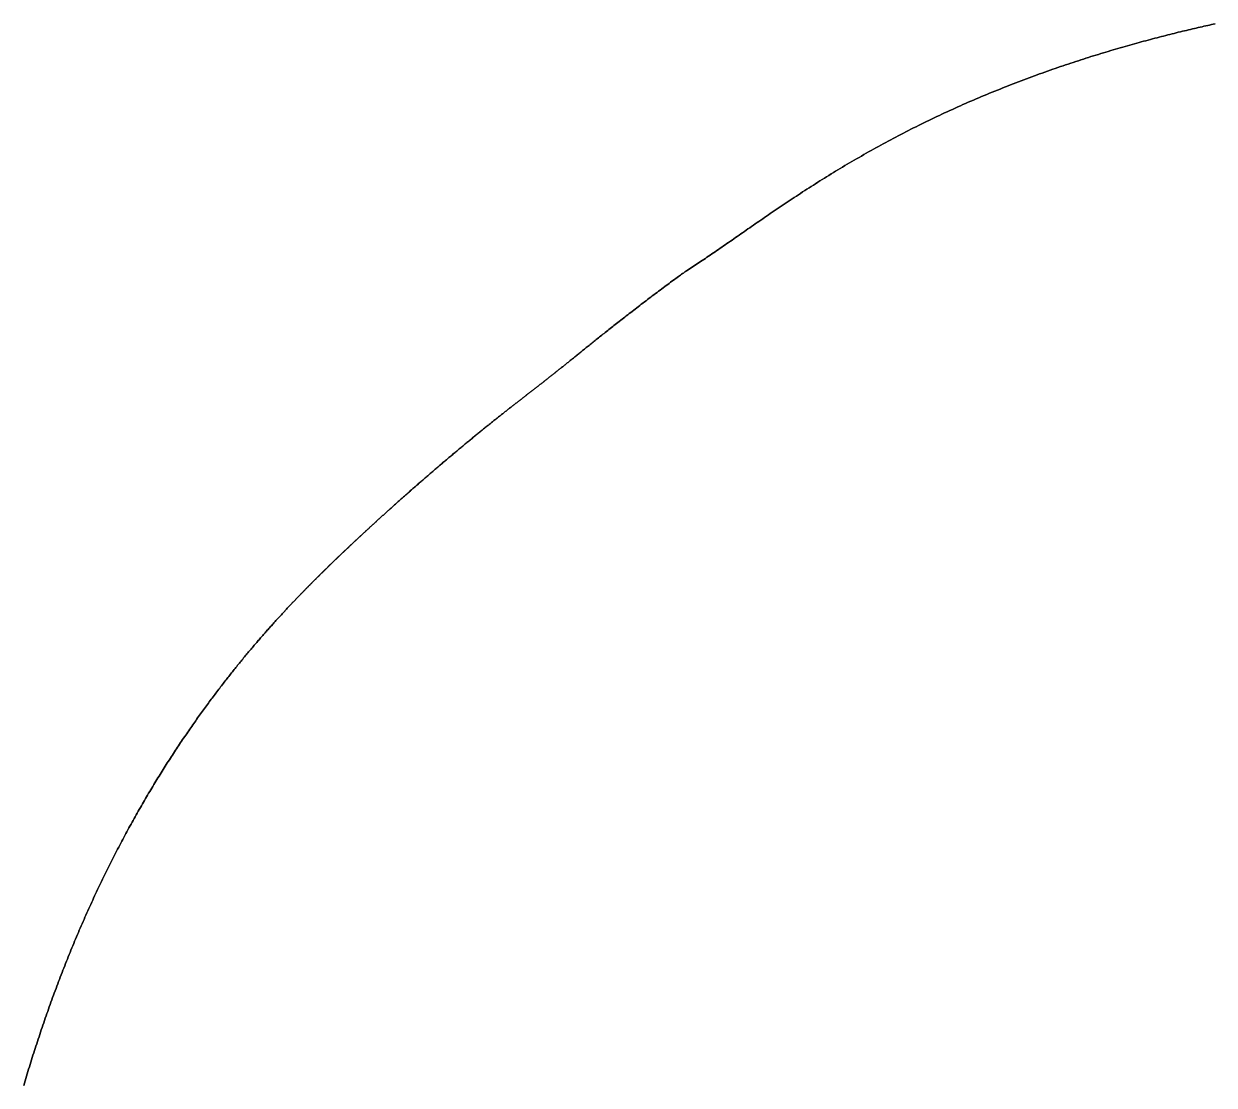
# Model space of a CAD drawing. Header units: inches. Extents: x 130170 to 284068, y 377793 to 804530.
# Drawn here: x 249801.9 to 249897.4, y 750448.1 to 750533.3 of the extents above; entities that cross this region are included whole.
import ezdxf

# ---------------------------------------------------------------- set-up
doc = ezdxf.new("R2010")
doc.units = ezdxf.units.IN
doc.header["$MEASUREMENT"] = 0
doc.layers.add('muni_il', color=7, linetype='Continuous')

msp = doc.modelspace()

# ---------------------------------------------------------------- linework, layer by layer
at = {"layer": 'muni_il'}
for points in [[(249897.492, 750533.254), (249897.347, 750533.223), (249897.201, 750533.19), (249897.054, 750533.157), (249896.906, 750533.124), (249896.756, 750533.091), (249896.606, 750533.057), (249896.454, 750533.022), (249896.301, 750532.987), (249896.147, 750532.952), (249895.992, 750532.916), (249895.836, 750532.879), (249895.679, 750532.842), (249895.521, 750532.805), (249895.361, 750532.767), (249895.2, 750532.729), (249895.038, 750532.69), (249894.876, 750532.651), (249894.712, 750532.611), (249894.547, 750532.57), (249894.38, 750532.529), (249894.213, 750532.488), (249894.045, 750532.446), (249893.875, 750532.403), (249893.705, 750532.36), (249893.533, 750532.317), (249893.361, 750532.273), (249893.187, 750532.228), (249893.012, 750532.183), (249892.837, 750532.137), (249892.66, 750532.091), (249892.482, 750532.044), (249892.303, 750531.996), (249892.123, 750531.948), (249891.943, 750531.9), (249891.761, 750531.851), (249891.578, 750531.801), (249891.394, 750531.75), (249891.21, 750531.7), (249891.024, 750531.648), (249890.838, 750531.596), (249890.65, 750531.543), (249890.462, 750531.49), (249890.273, 750531.436), (249890.083, 750531.382), (249889.892, 750531.326), (249889.7, 750531.271), (249889.508, 750531.214), (249889.314, 750531.157), (249889.12, 750531.1), (249888.925, 750531.042), (249888.729, 750530.983), (249888.533, 750530.923), (249888.335, 750530.863), (249888.138, 750530.803), (249887.939, 750530.741), (249887.74, 750530.679), (249887.539, 750530.617), (249887.339, 750530.553), (249887.137, 750530.489), (249886.935, 750530.425), (249886.733, 750530.36), (249886.53, 750530.294), (249886.326, 750530.228), (249886.121, 750530.161), (249885.916, 750530.093), (249885.711, 750530.024), (249885.505, 750529.955), (249885.299, 750529.886), (249885.092, 750529.815), (249884.885, 750529.745), (249884.677, 750529.673), (249884.469, 750529.601), (249884.26, 750529.528), (249884.051, 750529.454), (249883.842, 750529.38), (249883.632, 750529.305), (249883.422, 750529.23), (249883.212, 750529.153), (249883.001, 750529.077), (249882.79, 750528.999), (249882.579, 750528.921), (249882.368, 750528.843), (249882.156, 750528.763), (249881.944, 750528.683), (249881.732, 750528.602), (249881.52, 750528.521), (249881.308, 750528.439), (249881.095, 750528.357), (249880.883, 750528.274), (249880.67, 750528.19), (249880.458, 750528.105), (249880.245, 750528.02), (249880.032, 750527.935), (249879.819, 750527.849), (249879.606, 750527.762), (249879.394, 750527.674), (249879.181, 750527.586), (249878.968, 750527.497), (249878.755, 750527.408), (249878.543, 750527.318), (249878.33, 750527.228), (249878.118, 750527.137), (249877.906, 750527.045), (249877.694, 750526.953), (249877.482, 750526.86), (249877.27, 750526.766), (249877.059, 750526.672), (249876.847, 750526.578), (249876.636, 750526.483), (249876.425, 750526.387), (249876.215, 750526.291), (249876.004, 750526.194), (249875.794, 750526.097), (249875.585, 750525.999), (249875.375, 750525.901), (249875.166, 750525.802), (249874.957, 750525.703), (249874.749, 750525.603), (249874.541, 750525.503), (249874.333, 750525.402), (249874.126, 750525.301), (249873.92, 750525.199), (249873.713, 750525.097), (249873.507, 750524.995), (249873.302, 750524.891), (249873.097, 750524.788), (249872.893, 750524.684), (249872.689, 750524.58), (249872.485, 750524.475), (249872.283, 750524.37), (249872.08, 750524.264), (249871.878, 750524.159), (249871.677, 750524.052), (249871.477, 750523.946), (249871.277, 750523.839), (249871.077, 750523.731), (249870.878, 750523.624), (249870.68, 750523.516), (249870.483, 750523.408), (249870.286, 750523.299), (249870.09, 750523.19), (249869.895, 750523.081), (249869.7, 750522.972), (249869.506, 750522.862), (249869.312, 750522.753), (249869.12, 750522.643), (249868.928, 750522.533), (249868.737, 750522.422), (249868.547, 750522.312), (249868.357, 750522.201), (249868.168, 750522.09), (249867.98, 750521.979), (249867.793, 750521.868), (249867.607, 750521.757), (249867.421, 750521.646), (249867.237, 750521.534), (249867.053, 750521.423), (249866.87, 750521.311), (249866.688, 750521.2), (249866.507, 750521.089), (249866.326, 750520.977), (249866.147, 750520.866), (249865.969, 750520.754), (249865.791, 750520.643), (249865.614, 750520.531), (249865.439, 750520.42), (249865.264, 750520.309), (249865.09, 750520.198), (249864.917, 750520.087), (249864.745, 750519.976), (249864.574, 750519.866), (249864.404, 750519.755), (249864.235, 750519.645), (249864.067, 750519.535), (249863.9, 750519.425), (249863.733, 750519.316), (249863.568, 750519.206), (249863.404, 750519.097), (249863.24, 750518.988), (249863.078, 750518.88), (249862.917, 750518.772), (249862.756, 750518.664), (249862.597, 750518.556), (249862.438, 750518.449), (249862.28, 750518.342), (249862.124, 750518.235), (249861.968, 750518.129), (249861.813, 750518.023), (249861.659, 750517.918), (249861.506, 750517.813), (249861.354, 750517.708), (249861.202, 750517.604), (249861.052, 750517.5), (249860.902, 750517.397), (249860.754, 750517.294), (249860.606, 750517.191), (249860.458, 750517.089), (249860.312, 750516.987), (249860.166, 750516.886), (249860.021, 750516.785), (249859.877, 750516.685), (249859.734, 750516.585), (249859.591, 750516.485), (249859.448, 750516.386), (249859.307, 750516.288), (249859.166, 750516.19), (249859.026, 750516.092), (249858.886, 750515.995), (249858.747, 750515.899), (249858.608, 750515.802), (249858.47, 750515.707), (249858.333, 750515.611), (249858.196, 750515.517), (249858.059, 750515.422), (249857.924, 750515.329), (249857.788, 750515.236), (249857.654, 750515.143), (249857.52, 750515.051), (249857.386, 750514.959), (249857.253, 750514.868), (249857.121, 750514.778), (249856.99, 750514.689), (249856.86, 750514.6), (249856.73, 750514.512), (249856.602, 750514.424), (249856.474, 750514.338), (249856.348, 750514.253), (249856.224, 750514.169), (249856.1, 750514.085), (249855.979, 750514.004), (249855.86, 750513.923), (249855.097, 750513.425), (249855.017, 750513.371), (249854.966, 750513.336), (249854.908, 750513.295), (249854.843, 750513.25), (249854.773, 750513.2), (249854.696, 750513.146), (249854.615, 750513.088), (249854.528, 750513.026), (249854.437, 750512.961), (249854.342, 750512.892), (249854.242, 750512.82), (249854.14, 750512.745), (249854.033, 750512.668), (249853.924, 750512.588), (249853.813, 750512.506), (249853.698, 750512.422), (249853.582, 750512.336), (249853.464, 750512.248), (249853.343, 750512.159), (249853.222, 750512.069), (249853.099, 750511.977), (249852.975, 750511.885), (249852.85, 750511.791), (249852.725, 750511.697), (249852.599, 750511.602), (249852.472, 750511.507), (249852.346, 750511.411), (249852.219, 750511.315), (249852.092, 750511.219), (249851.966, 750511.123), (249851.839, 750511.027), (249851.713, 750510.931), (249851.588, 750510.835), (249851.463, 750510.74), (249851.338, 750510.644), (249851.215, 750510.549), (249851.092, 750510.455), (249850.97, 750510.361), (249850.849, 750510.268), (249850.728, 750510.175), (249850.609, 750510.082), (249850.491, 750509.991), (249850.374, 750509.9), (249850.258, 750509.81), (249850.143, 750509.72), (249850.03, 750509.632), (249849.917, 750509.544), (249849.806, 750509.457), (249849.696, 750509.371), (249849.587, 750509.286), (249849.48, 750509.201), (249849.374, 750509.118), (249849.269, 750509.035), (249849.165, 750508.953), (249849.063, 750508.873), (249848.962, 750508.793), (249848.862, 750508.714), (249848.763, 750508.636), (249848.666, 750508.559), (249848.57, 750508.482), (249848.475, 750508.407), (249848.382, 750508.333), (249848.29, 750508.259), (249848.199, 750508.186), (249848.109, 750508.115), (249848.02, 750508.044), (249847.933, 750507.974), (249847.846, 750507.905), (249847.761, 750507.836), (249847.677, 750507.769), (249847.594, 750507.702), (249847.512, 750507.637), (249847.431, 750507.572), (249847.352, 750507.508), (249847.273, 750507.444), (249847.195, 750507.382), (249847.118, 750507.32), (249847.043, 750507.259), (249846.968, 750507.199), (249846.894, 750507.139), (249846.821, 750507.08), (249846.749, 750507.022), (249846.678, 750506.965), (249846.608, 750506.908), (249846.538, 750506.852), (249846.47, 750506.796), (249846.402, 750506.742), (249846.335, 750506.687), (249846.269, 750506.634), (249846.203, 750506.581), (249846.138, 750506.528), (249846.074, 750506.477), (249846.011, 750506.425), (249845.948, 750506.375), (249845.885, 750506.324), (249845.824, 750506.275), (249845.763, 750506.225), (249845.703, 750506.177), (249845.643, 750506.128), (249845.583, 750506.081), (249845.525, 750506.033), (249845.466, 750505.986), (249845.409, 750505.94), (249845.351, 750505.894), (249845.295, 750505.848), (249845.238, 750505.803), (249845.182, 750505.758), (249845.127, 750505.713), (249845.071, 750505.669), (249845.017, 750505.625), (249844.962, 750505.581), (249844.908, 750505.538), (249844.855, 750505.495), (249844.801, 750505.452), (249844.748, 750505.41), (249844.695, 750505.368), (249844.642, 750505.326), (249844.59, 750505.284), (249844.538, 750505.243), (249844.486, 750505.202), (249844.435, 750505.161), (249844.383, 750505.12), (249844.332, 750505.079), (249844.281, 750505.039), (249844.23, 750504.998), (249844.179, 750504.958), (249844.128, 750504.918), (249844.078, 750504.878), (249844.028, 750504.839), (249843.977, 750504.799), (249843.927, 750504.759), (249843.877, 750504.72), (249843.827, 750504.681), (249843.777, 750504.642), (249843.727, 750504.602), (249843.677, 750504.563), (249843.628, 750504.524), (249843.578, 750504.485), (249843.528, 750504.446), (249843.478, 750504.407), (249843.428, 750504.368), (249843.379, 750504.33), (249843.329, 750504.291), (249843.279, 750504.252), (249843.229, 750504.213), (249843.179, 750504.174), (249843.129, 750504.135), (249843.079, 750504.096), (249843.029, 750504.057), (249842.979, 750504.018), (249842.929, 750503.979), (249842.878, 750503.94), (249842.828, 750503.901), (249842.777, 750503.861), (249842.726, 750503.822), (249842.676, 750503.783), (249842.625, 750503.743), (249842.574, 750503.704), (249842.523, 750503.664), (249842.471, 750503.624), (249842.42, 750503.584), (249842.368, 750503.544), (249842.316, 750503.504), (249842.264, 750503.463), (249842.212, 750503.423), (249842.16, 750503.382), (249842.107, 750503.342), (249842.055, 750503.301), (249842.002, 750503.26), (249841.949, 750503.219), (249841.895, 750503.177), (249841.842, 750503.136), (249841.788, 750503.094), (249841.735, 750503.052), (249841.681, 750503.01), (249841.626, 750502.968), (249841.572, 750502.925), (249841.517, 750502.883), (249841.462, 750502.84), (249841.407, 750502.797), (249841.352, 750502.754), (249841.296, 750502.71), (249841.24, 750502.667), (249841.184, 750502.623), (249841.128, 750502.579), (249841.071, 750502.535), (249841.014, 750502.49), (249840.958, 750502.446), (249840.9, 750502.401), (249840.843, 750502.356), (249840.785, 750502.31), (249840.727, 750502.265), (249840.669, 750502.219), (249840.61, 750502.173), (249840.552, 750502.127), (249840.493, 750502.08), (249840.433, 750502.034), (249840.374, 750501.987), (249840.314, 750501.939), (249840.254, 750501.892), (249840.194, 750501.844), (249840.134, 750501.796), (249840.073, 750501.748), (249840.012, 750501.7), (249839.951, 750501.651), (249839.89, 750501.603), (249839.828, 750501.554), (249839.766, 750501.504), (249839.704, 750501.455), (249839.642, 750501.405), (249839.579, 750501.355), (249839.517, 750501.305), (249839.454, 750501.254), (249839.39, 750501.204), (249839.327, 750501.153), (249839.263, 750501.102), (249839.199, 750501.05), (249839.135, 750500.999), (249839.071, 750500.947), (249839.007, 750500.895), (249838.942, 750500.843), (249838.877, 750500.79), (249838.812, 750500.738), (249838.747, 750500.685), (249838.681, 750500.632), (249838.616, 750500.578), (249838.55, 750500.525), (249838.484, 750500.471), (249838.418, 750500.417), (249838.351, 750500.363), (249838.285, 750500.309), (249838.218, 750500.255), (249838.151, 750500.2), (249838.085, 750500.145), (249838.017, 750500.09), (249837.95, 750500.035), (249837.883, 750499.98), (249837.815, 750499.924), (249837.748, 750499.869), (249837.68, 750499.813), (249837.612, 750499.757), (249837.544, 750499.701), (249837.476, 750499.645), (249837.408, 750499.588), (249837.34, 750499.532), (249837.271, 750499.475), (249837.203, 750499.418), (249837.134, 750499.361), (249837.066, 750499.304), (249836.997, 750499.247), (249836.928, 750499.19), (249836.86, 750499.133), (249836.791, 750499.075), (249836.722, 750499.018), (249836.653, 750498.96), (249836.584, 750498.902), (249836.515, 750498.844), (249836.446, 750498.787), (249836.377, 750498.728), (249836.308, 750498.67), (249836.239, 750498.612), (249836.17, 750498.554), (249836.101, 750498.496), (249836.032, 750498.438), (249835.963, 750498.379), (249835.894, 750498.321), (249835.825, 750498.263), (249835.756, 750498.204), (249835.687, 750498.146), (249835.618, 750498.087), (249835.549, 750498.029), (249835.48, 750497.97), (249835.412, 750497.912), (249835.343, 750497.853), (249835.274, 750497.795), (249835.206, 750497.736), (249835.137, 750497.678), (249835.069, 750497.619), (249835.001, 750497.561), (249834.933, 750497.502), (249834.865, 750497.444), (249834.797, 750497.386), (249834.729, 750497.327), (249834.661, 750497.269), (249834.593, 750497.211), (249834.526, 750497.153), (249834.458, 750497.094), (249834.391, 750497.036), (249834.324, 750496.978), (249834.257, 750496.92), (249834.19, 750496.862), (249834.123, 750496.805), (249834.057, 750496.747), (249833.99, 750496.689), (249833.924, 750496.632), (249833.858, 750496.574), (249833.792, 750496.517), (249833.726, 750496.46), (249833.661, 750496.402), (249833.596, 750496.345), (249833.53, 750496.288), (249833.465, 750496.232), (249833.4, 750496.175), (249833.336, 750496.118), (249833.271, 750496.062), (249833.207, 750496.005), (249833.143, 750495.949), (249833.079, 750495.893), (249833.015, 750495.837), (249832.952, 750495.781), (249832.889, 750495.725), (249832.826, 750495.67), (249832.763, 750495.614), (249832.7, 750495.559), (249832.638, 750495.504), (249832.576, 750495.449), (249832.514, 750495.394), (249832.452, 750495.339), (249832.391, 750495.284), (249832.329, 750495.23), (249832.268, 750495.176), (249832.207, 750495.122), (249832.147, 750495.068), (249832.087, 750495.014), (249832.026, 750494.961), (249831.967, 750494.907), (249831.907, 750494.854), (249831.847, 750494.801), (249831.788, 750494.748), (249831.729, 750494.695), (249831.671, 750494.642), (249831.612, 750494.59), (249831.554, 750494.538), (249831.496, 750494.486), (249831.438, 750494.434), (249831.381, 750494.382), (249831.324, 750494.331), (249831.267, 750494.279), (249831.21, 750494.228), (249831.153, 750494.177), (249831.097, 750494.126), (249831.041, 750494.076), (249830.985, 750494.025), (249830.93, 750493.975), (249830.874, 750493.925), (249830.819, 750493.875), (249830.765, 750493.825), (249830.71, 750493.776), (249830.656, 750493.726), (249830.601, 750493.677), (249830.548, 750493.628), (249830.494, 750493.579), (249830.441, 750493.53), (249830.388, 750493.482), (249830.335, 750493.434), (249830.282, 750493.386), (249830.229, 750493.338), (249830.177, 750493.29), (249830.125, 750493.242), (249830.073, 750493.195), (249830.022, 750493.148), (249829.971, 750493.101), (249829.919, 750493.054), (249829.869, 750493.007), (249829.818, 750492.96), (249829.767, 750492.914), (249829.717, 750492.868), (249829.667, 750492.821), (249829.617, 750492.776), (249829.568, 750492.73), (249829.519, 750492.684), (249829.469, 750492.639), (249829.42, 750492.594), (249829.372, 750492.549), (249829.323, 750492.503), (249829.275, 750492.459), (249829.226, 750492.414), (249829.179, 750492.37), (249829.131, 750492.325), (249829.083, 750492.281), (249829.036, 750492.237), (249828.989, 750492.193), (249828.941, 750492.149), (249828.895, 750492.105), (249828.848, 750492.062), (249828.802, 750492.019), (249828.755, 750491.975), (249828.709, 750491.932), (249828.663, 750491.889), (249828.617, 750491.846), (249828.571, 750491.804), (249828.526, 750491.761), (249828.481, 750491.718), (249828.435, 750491.676), (249828.391, 750491.634), (249828.346, 750491.592), (249828.301, 750491.55), (249828.256, 750491.508), (249828.212, 750491.466), (249828.167, 750491.424), (249828.123, 750491.382), (249828.079, 750491.341), (249828.035, 750491.299), (249827.991, 750491.258), (249827.948, 750491.217), (249827.904, 750491.175), (249827.861, 750491.134), (249827.817, 750491.093), (249827.774, 750491.052), (249827.731, 750491.012), (249827.688, 750490.971), (249827.645, 750490.93), (249827.602, 750490.889), (249827.559, 750490.849), (249827.517, 750490.808), (249827.474, 750490.767), (249827.432, 750490.727), (249827.389, 750490.686), (249827.347, 750490.646), (249827.305, 750490.606), (249827.263, 750490.565), (249827.22, 750490.525), (249827.178, 750490.485), (249827.136, 750490.445), (249827.094, 750490.404), (249827.053, 750490.364), (249827.011, 750490.324), (249826.969, 750490.284), (249826.927, 750490.244), (249826.886, 750490.204), (249826.844, 750490.163), (249826.802, 750490.123), (249826.761, 750490.083), (249826.719, 750490.043), (249826.677, 750490.003), (249826.636, 750489.963), (249826.594, 750489.923), (249826.553, 750489.882), (249826.511, 750489.842), (249826.47, 750489.802), (249826.428, 750489.761), (249826.387, 750489.721), (249826.345, 750489.681), (249826.304, 750489.64), (249826.262, 750489.6), (249826.22, 750489.559), (249826.179, 750489.519), (249826.137, 750489.478), (249826.096, 750489.437), (249826.054, 750489.396), (249826.012, 750489.355), (249825.97, 750489.315), (249825.929, 750489.273), (249825.887, 750489.232), (249825.845, 750489.191), (249825.803, 750489.15), (249825.761, 750489.108), (249825.719, 750489.067), (249825.677, 750489.025), (249825.634, 750488.984), (249825.592, 750488.942), (249825.55, 750488.9), (249825.507, 750488.858), (249825.465, 750488.815), (249825.422, 750488.773), (249825.379, 750488.73), (249825.337, 750488.688), (249825.294, 750488.645), (249825.251, 750488.602), (249825.208, 750488.559), (249825.164, 750488.516), (249825.121, 750488.473), (249825.078, 750488.429), (249825.034, 750488.385), (249824.991, 750488.341), (249824.947, 750488.297), (249824.903, 750488.253), (249824.859, 750488.208), (249824.815, 750488.164), (249824.77, 750488.119), (249824.726, 750488.074), (249824.681, 750488.029), (249824.636, 750487.983), (249824.592, 750487.937), (249824.546, 750487.892), (249824.501, 750487.845), (249824.456, 750487.799), (249824.41, 750487.753), (249824.365, 750487.706), (249824.319, 750487.659), (249824.273, 750487.611), (249824.226, 750487.564), (249824.18, 750487.516), (249824.133, 750487.468), (249824.087, 750487.42), (249824.04, 750487.371), (249823.992, 750487.322), (249823.945, 750487.273), (249823.898, 750487.223), (249823.85, 750487.174), (249823.802, 750487.124), (249823.754, 750487.074), (249823.705, 750487.023), (249823.657, 750486.972), (249823.608, 750486.921), (249823.559, 750486.869), (249823.51, 750486.818), (249823.46, 750486.765), (249823.411, 750486.713), (249823.361, 750486.66), (249823.311, 750486.607), (249823.26, 750486.554), (249823.21, 750486.5), (249823.159, 750486.446), (249823.108, 750486.391), (249823.057, 750486.337), (249823.005, 750486.281), (249822.953, 750486.226), (249822.901, 750486.17), (249822.849, 750486.114), (249822.796, 750486.057), (249822.744, 750486), (249822.691, 750485.943), (249822.637, 750485.885), (249822.584, 750485.827), (249822.53, 750485.768), (249822.476, 750485.709), (249822.422, 750485.65), (249822.367, 750485.59), (249822.312, 750485.53), (249822.257, 750485.469), (249822.202, 750485.409), (249822.146, 750485.347), (249822.09, 750485.286), (249822.034, 750485.223), (249821.977, 750485.161), (249821.921, 750485.098), (249821.864, 750485.034), (249821.806, 750484.97), (249821.749, 750484.906), (249821.691, 750484.841), (249821.633, 750484.776), (249821.575, 750484.71), (249821.516, 750484.644), (249821.457, 750484.577), (249821.398, 750484.51), (249821.338, 750484.443), (249821.278, 750484.375), (249821.218, 750484.306), (249821.158, 750484.237), (249821.097, 750484.168), (249821.036, 750484.098), (249820.975, 750484.027), (249820.913, 750483.956), (249820.852, 750483.885), (249820.79, 750483.813), (249820.727, 750483.741), (249820.665, 750483.668), (249820.602, 750483.595), (249820.538, 750483.521), (249820.475, 750483.447), (249820.411, 750483.372), (249820.347, 750483.296), (249820.283, 750483.22), (249820.218, 750483.144), (249820.153, 750483.067), (249820.088, 750482.99), (249820.023, 750482.912), (249819.957, 750482.833), (249819.891, 750482.754), (249819.824, 750482.674), (249819.758, 750482.594), (249819.691, 750482.514), (249819.624, 750482.433), (249819.556, 750482.351), (249819.489, 750482.269), (249819.421, 750482.186), (249819.352, 750482.103), (249819.284, 750482.019), (249819.215, 750481.934), (249819.146, 750481.849), (249819.076, 750481.764), (249819.007, 750481.678), (249818.937, 750481.591), (249818.867, 750481.504), (249818.797, 750481.416), (249818.726, 750481.328), (249818.655, 750481.239), (249818.584, 750481.149), (249818.512, 750481.059), (249818.44, 750480.968), (249818.369, 750480.877), (249818.296, 750480.785), (249818.224, 750480.693), (249818.151, 750480.6), (249818.078, 750480.507), (249818.005, 750480.412), (249817.932, 750480.318), (249817.858, 750480.223), (249817.784, 750480.127), (249817.71, 750480.03), (249817.636, 750479.933), (249817.561, 750479.836), (249817.486, 750479.737), (249817.411, 750479.639), (249817.336, 750479.539), (249817.26, 750479.439), (249817.185, 750479.339), (249817.109, 750479.237), (249817.033, 750479.136), (249816.956, 750479.033), (249816.88, 750478.93), (249816.803, 750478.826), (249816.726, 750478.722), (249816.649, 750478.617), (249816.571, 750478.512), (249816.494, 750478.406), (249816.416, 750478.299), (249816.338, 750478.192), (249816.26, 750478.084), (249816.182, 750477.976), (249816.103, 750477.867), (249816.025, 750477.757), (249815.946, 750477.647), (249815.867, 750477.536), (249815.787, 750477.424), (249815.708, 750477.312), (249815.629, 750477.199), (249815.549, 750477.086), (249815.469, 750476.972), (249815.389, 750476.857), (249815.309, 750476.742), (249815.229, 750476.626), (249815.148, 750476.51), (249815.068, 750476.393), (249814.987, 750476.275), (249814.906, 750476.157), (249814.825, 750476.038), (249814.744, 750475.919), (249814.663, 750475.798), (249814.582, 750475.678), (249814.5, 750475.556), (249814.418, 750475.434), (249814.337, 750475.312), (249814.255, 750475.188), (249814.173, 750475.064), (249814.091, 750474.94), (249814.009, 750474.815), (249813.927, 750474.689), (249813.844, 750474.563), (249813.762, 750474.436), (249813.68, 750474.308), (249813.597, 750474.18), (249813.514, 750474.052), (249813.432, 750473.922), (249813.349, 750473.792), (249813.266, 750473.661), (249813.183, 750473.53), (249813.1, 750473.398), (249813.017, 750473.266), (249812.934, 750473.133), (249812.851, 750472.999), (249812.768, 750472.865), (249812.685, 750472.73), (249812.602, 750472.595), (249812.519, 750472.459), (249812.435, 750472.322), (249812.352, 750472.185), (249812.269, 750472.047), (249812.185, 750471.908), (249812.102, 750471.769), (249812.019, 750471.629), (249811.935, 750471.489), (249811.852, 750471.348), (249811.768, 750471.207), (249811.685, 750471.065), (249811.602, 750470.922), (249811.518, 750470.779), (249811.435, 750470.635), (249811.352, 750470.49), (249811.268, 750470.345), (249811.185, 750470.2), (249811.102, 750470.054), (249811.019, 750469.907), (249810.935, 750469.759), (249810.852, 750469.611), (249810.769, 750469.463), (249810.686, 750469.314), (249810.603, 750469.164), (249810.52, 750469.014), (249810.437, 750468.863), (249810.355, 750468.712), (249810.272, 750468.56), (249810.189, 750468.408), (249810.106, 750468.255), (249810.024, 750468.101), (249809.942, 750467.947), (249809.859, 750467.792), (249809.777, 750467.637), (249809.695, 750467.481), (249809.612, 750467.325), (249809.531, 750467.168), (249809.449, 750467.011), (249809.367, 750466.853), (249809.285, 750466.694), (249809.204, 750466.535), (249809.122, 750466.376), (249809.041, 750466.216), (249808.96, 750466.055), (249808.879, 750465.894), (249808.798, 750465.733), (249808.717, 750465.571), (249808.636, 750465.408), (249808.555, 750465.245), (249808.475, 750465.082), (249808.395, 750464.918), (249808.315, 750464.753), (249808.235, 750464.588), (249808.155, 750464.423), (249808.075, 750464.257), (249807.996, 750464.09), (249807.917, 750463.924), (249807.838, 750463.756), (249807.759, 750463.588), (249807.68, 750463.42), (249807.601, 750463.252), (249807.523, 750463.082), (249807.445, 750462.913), (249807.367, 750462.743), (249807.289, 750462.572), (249807.211, 750462.401), (249807.134, 750462.23), (249807.056, 750462.058), (249806.979, 750461.886), (249806.902, 750461.714), (249806.826, 750461.541), (249806.749, 750461.367), (249806.673, 750461.194), (249806.597, 750461.02), (249806.522, 750460.845), (249806.446, 750460.67), (249806.371, 750460.495), (249806.296, 750460.319), (249806.221, 750460.143), (249806.146, 750459.967), (249806.072, 750459.79), (249805.998, 750459.613), (249805.924, 750459.436), (249805.85, 750459.258), (249805.777, 750459.08), (249805.704, 750458.902), (249805.631, 750458.723), (249805.558, 750458.544), (249805.486, 750458.365), (249805.414, 750458.185), (249805.342, 750458.005), (249805.271, 750457.825), (249805.2, 750457.645), (249805.128, 750457.464), (249805.058, 750457.283), (249804.987, 750457.102), (249804.917, 750456.92), (249804.847, 750456.738), (249804.778, 750456.556), (249804.708, 750456.374), (249804.64, 750456.192), (249804.571, 750456.009), (249804.502, 750455.826), (249804.434, 750455.643), (249804.367, 750455.46), (249804.299, 750455.276), (249804.232, 750455.093), (249804.165, 750454.909), (249804.098, 750454.725), (249804.032, 750454.54), (249803.966, 750454.356), (249803.901, 750454.172), (249803.835, 750453.987), (249803.77, 750453.802), (249803.705, 750453.617), (249803.641, 750453.432), (249803.577, 750453.247), (249803.513, 750453.061), (249803.45, 750452.876), (249803.387, 750452.691), (249803.324, 750452.505), (249803.261, 750452.319), (249803.199, 750452.134), (249803.138, 750451.948), (249803.076, 750451.762), (249803.015, 750451.576), (249802.954, 750451.39), (249802.894, 750451.204), (249802.834, 750451.018), (249802.774, 750450.832), (249802.715, 750450.646), (249802.656, 750450.46), (249802.597, 750450.274), (249802.538, 750450.088), (249802.48, 750449.902), (249802.423, 750449.716), (249802.365, 750449.53), (249802.308, 750449.344), (249802.252, 750449.158), (249802.195, 750448.973), (249802.139, 750448.787), (249802.084, 750448.601), (249802.028, 750448.416), (249801.974, 750448.23), (249801.919, 750448.045)], [(249801.919, 750448.045), (249801.974, 750448.23), (249802.028, 750448.416), (249802.084, 750448.601), (249802.139, 750448.787), (249802.195, 750448.973), (249802.252, 750449.158), (249802.308, 750449.344), (249802.365, 750449.53), (249802.423, 750449.716), (249802.48, 750449.902), (249802.538, 750450.088), (249802.597, 750450.274), (249802.656, 750450.46), (249802.715, 750450.646), (249802.774, 750450.832), (249802.834, 750451.018), (249802.894, 750451.204), (249802.954, 750451.39), (249803.015, 750451.576), (249803.076, 750451.762), (249803.138, 750451.948), (249803.199, 750452.134), (249803.261, 750452.319), (249803.324, 750452.505), (249803.387, 750452.691), (249803.45, 750452.876), (249803.513, 750453.061), (249803.577, 750453.247), (249803.641, 750453.432), (249803.705, 750453.617), (249803.77, 750453.802), (249803.835, 750453.987), (249803.901, 750454.172), (249803.966, 750454.356), (249804.032, 750454.54), (249804.098, 750454.725), (249804.165, 750454.909), (249804.232, 750455.093), (249804.299, 750455.276), (249804.367, 750455.46), (249804.434, 750455.643), (249804.502, 750455.826), (249804.571, 750456.009), (249804.64, 750456.192), (249804.708, 750456.374), (249804.778, 750456.556), (249804.847, 750456.738), (249804.917, 750456.92), (249804.987, 750457.102), (249805.058, 750457.283), (249805.128, 750457.464), (249805.2, 750457.645), (249805.271, 750457.825), (249805.342, 750458.005), (249805.414, 750458.185), (249805.486, 750458.365), (249805.558, 750458.544), (249805.631, 750458.723), (249805.704, 750458.902), (249805.777, 750459.08), (249805.85, 750459.258), (249805.924, 750459.436), (249805.998, 750459.613), (249806.072, 750459.79), (249806.146, 750459.967), (249806.221, 750460.143), (249806.296, 750460.319), (249806.371, 750460.495), (249806.446, 750460.67), (249806.522, 750460.845), (249806.597, 750461.02), (249806.673, 750461.194), (249806.749, 750461.367), (249806.826, 750461.541), (249806.902, 750461.714), (249806.979, 750461.886), (249807.056, 750462.058), (249807.134, 750462.23), (249807.211, 750462.401), (249807.289, 750462.572), (249807.367, 750462.743), (249807.445, 750462.913), (249807.523, 750463.082), (249807.601, 750463.252), (249807.68, 750463.42), (249807.759, 750463.588), (249807.838, 750463.756), (249807.917, 750463.924), (249807.996, 750464.09), (249808.075, 750464.257), (249808.155, 750464.423), (249808.235, 750464.588), (249808.315, 750464.753), (249808.395, 750464.918), (249808.475, 750465.082), (249808.555, 750465.245), (249808.636, 750465.408), (249808.717, 750465.571), (249808.798, 750465.733), (249808.879, 750465.894), (249808.96, 750466.055), (249809.041, 750466.216), (249809.122, 750466.376), (249809.204, 750466.535), (249809.285, 750466.694), (249809.367, 750466.853), (249809.449, 750467.011), (249809.531, 750467.168), (249809.612, 750467.325), (249809.695, 750467.481), (249809.777, 750467.637), (249809.859, 750467.792), (249809.942, 750467.947), (249810.024, 750468.101), (249810.106, 750468.255), (249810.189, 750468.408), (249810.272, 750468.56), (249810.355, 750468.712), (249810.437, 750468.863), (249810.52, 750469.014), (249810.603, 750469.164), (249810.686, 750469.314), (249810.769, 750469.463), (249810.852, 750469.611), (249810.935, 750469.759), (249811.019, 750469.907), (249811.102, 750470.054), (249811.185, 750470.2), (249811.268, 750470.345), (249811.352, 750470.49), (249811.435, 750470.635), (249811.518, 750470.779), (249811.602, 750470.922), (249811.685, 750471.065), (249811.768, 750471.207), (249811.852, 750471.348), (249811.935, 750471.489), (249812.019, 750471.629), (249812.102, 750471.769), (249812.185, 750471.908), (249812.269, 750472.047), (249812.352, 750472.185), (249812.435, 750472.322), (249812.519, 750472.459), (249812.602, 750472.595), (249812.685, 750472.73), (249812.768, 750472.865), (249812.851, 750472.999), (249812.934, 750473.133), (249813.017, 750473.266), (249813.1, 750473.398), (249813.183, 750473.53), (249813.266, 750473.661), (249813.349, 750473.792), (249813.432, 750473.922), (249813.514, 750474.052), (249813.597, 750474.18), (249813.68, 750474.308), (249813.762, 750474.436), (249813.844, 750474.563), (249813.927, 750474.689), (249814.009, 750474.815), (249814.091, 750474.94), (249814.173, 750475.064), (249814.255, 750475.188), (249814.337, 750475.312), (249814.418, 750475.434), (249814.5, 750475.556), (249814.582, 750475.678), (249814.663, 750475.798), (249814.744, 750475.919), (249814.825, 750476.038), (249814.906, 750476.157), (249814.987, 750476.275), (249815.068, 750476.393), (249815.148, 750476.51), (249815.229, 750476.626), (249815.309, 750476.742), (249815.389, 750476.857), (249815.469, 750476.972), (249815.549, 750477.086), (249815.629, 750477.199), (249815.708, 750477.312), (249815.787, 750477.424), (249815.867, 750477.536), (249815.946, 750477.647), (249816.025, 750477.757), (249816.103, 750477.867), (249816.182, 750477.976), (249816.26, 750478.084), (249816.338, 750478.192), (249816.416, 750478.299), (249816.494, 750478.406), (249816.571, 750478.512), (249816.649, 750478.617), (249816.726, 750478.722), (249816.803, 750478.826), (249816.88, 750478.93), (249816.956, 750479.033), (249817.033, 750479.136), (249817.109, 750479.237), (249817.185, 750479.339), (249817.26, 750479.439), (249817.336, 750479.539), (249817.411, 750479.639), (249817.486, 750479.737), (249817.561, 750479.836), (249817.636, 750479.933), (249817.71, 750480.03), (249817.784, 750480.127), (249817.858, 750480.223), (249817.932, 750480.318), (249818.005, 750480.412), (249818.078, 750480.507), (249818.151, 750480.6), (249818.224, 750480.693), (249818.296, 750480.785), (249818.369, 750480.877), (249818.44, 750480.968), (249818.512, 750481.059), (249818.584, 750481.149), (249818.655, 750481.239), (249818.726, 750481.328), (249818.797, 750481.416), (249818.867, 750481.504), (249818.937, 750481.591), (249819.007, 750481.678), (249819.076, 750481.764), (249819.146, 750481.849), (249819.215, 750481.934), (249819.284, 750482.019), (249819.352, 750482.103), (249819.421, 750482.186), (249819.489, 750482.269), (249819.556, 750482.351), (249819.624, 750482.433), (249819.691, 750482.514), (249819.758, 750482.594), (249819.824, 750482.674), (249819.891, 750482.754), (249819.957, 750482.833), (249820.023, 750482.912), (249820.088, 750482.99), (249820.153, 750483.067), (249820.218, 750483.144), (249820.283, 750483.22), (249820.347, 750483.296), (249820.411, 750483.372), (249820.475, 750483.447), (249820.538, 750483.521), (249820.602, 750483.595), (249820.665, 750483.668), (249820.727, 750483.741), (249820.79, 750483.813), (249820.852, 750483.885), (249820.913, 750483.956), (249820.975, 750484.027), (249821.036, 750484.098), (249821.097, 750484.168), (249821.158, 750484.237), (249821.218, 750484.306), (249821.278, 750484.375), (249821.338, 750484.443), (249821.398, 750484.51), (249821.457, 750484.577), (249821.516, 750484.644), (249821.575, 750484.71), (249821.633, 750484.776), (249821.691, 750484.841), (249821.749, 750484.906), (249821.806, 750484.97), (249821.864, 750485.034), (249821.921, 750485.098), (249821.977, 750485.161), (249822.034, 750485.223), (249822.09, 750485.286), (249822.146, 750485.347), (249822.202, 750485.409), (249822.257, 750485.469), (249822.312, 750485.53), (249822.367, 750485.59), (249822.422, 750485.65), (249822.476, 750485.709), (249822.53, 750485.768), (249822.584, 750485.827), (249822.637, 750485.885), (249822.691, 750485.943), (249822.744, 750486), (249822.796, 750486.057), (249822.849, 750486.114), (249822.901, 750486.17), (249822.953, 750486.226), (249823.005, 750486.281), (249823.057, 750486.337), (249823.108, 750486.391), (249823.159, 750486.446), (249823.21, 750486.5), (249823.26, 750486.554), (249823.311, 750486.607), (249823.361, 750486.66), (249823.411, 750486.713), (249823.46, 750486.765), (249823.51, 750486.818), (249823.559, 750486.869), (249823.608, 750486.921), (249823.657, 750486.972), (249823.705, 750487.023), (249823.754, 750487.074), (249823.802, 750487.124), (249823.85, 750487.174), (249823.898, 750487.223), (249823.945, 750487.273), (249823.992, 750487.322), (249824.04, 750487.371), (249824.087, 750487.42), (249824.133, 750487.468), (249824.18, 750487.516), (249824.226, 750487.564), (249824.273, 750487.611), (249824.319, 750487.659), (249824.365, 750487.706), (249824.41, 750487.753), (249824.456, 750487.799), (249824.501, 750487.845), (249824.546, 750487.892), (249824.592, 750487.937), (249824.636, 750487.983), (249824.681, 750488.029), (249824.726, 750488.074), (249824.77, 750488.119), (249824.815, 750488.164), (249824.859, 750488.208), (249824.903, 750488.253), (249824.947, 750488.297), (249824.991, 750488.341), (249825.034, 750488.385), (249825.078, 750488.429), (249825.121, 750488.473), (249825.164, 750488.516), (249825.208, 750488.559), (249825.251, 750488.602), (249825.294, 750488.645), (249825.337, 750488.688), (249825.379, 750488.73), (249825.422, 750488.773), (249825.465, 750488.815), (249825.507, 750488.858), (249825.55, 750488.9), (249825.592, 750488.942), (249825.634, 750488.984), (249825.677, 750489.025), (249825.719, 750489.067), (249825.761, 750489.108), (249825.803, 750489.15), (249825.845, 750489.191), (249825.887, 750489.232), (249825.929, 750489.273), (249825.97, 750489.315), (249826.012, 750489.355), (249826.054, 750489.396), (249826.096, 750489.437), (249826.137, 750489.478), (249826.179, 750489.519), (249826.22, 750489.559), (249826.262, 750489.6), (249826.304, 750489.64), (249826.345, 750489.681), (249826.387, 750489.721), (249826.428, 750489.761), (249826.47, 750489.802), (249826.511, 750489.842), (249826.553, 750489.882), (249826.594, 750489.923), (249826.636, 750489.963), (249826.677, 750490.003), (249826.719, 750490.043), (249826.761, 750490.083), (249826.802, 750490.123), (249826.844, 750490.163), (249826.886, 750490.204), (249826.927, 750490.244), (249826.969, 750490.284), (249827.011, 750490.324), (249827.053, 750490.364), (249827.094, 750490.404), (249827.136, 750490.445), (249827.178, 750490.485), (249827.22, 750490.525), (249827.263, 750490.565), (249827.305, 750490.606), (249827.347, 750490.646), (249827.389, 750490.686), (249827.432, 750490.727), (249827.474, 750490.767), (249827.517, 750490.808), (249827.559, 750490.849), (249827.602, 750490.889), (249827.645, 750490.93), (249827.688, 750490.971), (249827.731, 750491.012), (249827.774, 750491.052), (249827.817, 750491.093), (249827.861, 750491.134), (249827.904, 750491.175), (249827.948, 750491.217), (249827.991, 750491.258), (249828.035, 750491.299), (249828.079, 750491.341), (249828.123, 750491.382), (249828.167, 750491.424), (249828.212, 750491.466), (249828.256, 750491.508), (249828.301, 750491.55), (249828.346, 750491.592), (249828.391, 750491.634), (249828.435, 750491.676), (249828.481, 750491.718), (249828.526, 750491.761), (249828.571, 750491.804), (249828.617, 750491.846), (249828.663, 750491.889), (249828.709, 750491.932), (249828.755, 750491.975), (249828.802, 750492.019), (249828.848, 750492.062), (249828.895, 750492.105), (249828.941, 750492.149), (249828.989, 750492.193), (249829.036, 750492.237), (249829.083, 750492.281), (249829.131, 750492.325), (249829.179, 750492.37), (249829.226, 750492.414), (249829.275, 750492.459), (249829.323, 750492.503), (249829.372, 750492.549), (249829.42, 750492.594), (249829.469, 750492.639), (249829.519, 750492.684), (249829.568, 750492.73), (249829.617, 750492.776), (249829.667, 750492.821), (249829.717, 750492.868), (249829.767, 750492.914), (249829.818, 750492.96), (249829.869, 750493.007), (249829.919, 750493.054), (249829.971, 750493.101), (249830.022, 750493.148), (249830.073, 750493.195), (249830.125, 750493.242), (249830.177, 750493.29), (249830.229, 750493.338), (249830.282, 750493.386), (249830.335, 750493.434), (249830.388, 750493.482), (249830.441, 750493.53), (249830.494, 750493.579), (249830.548, 750493.628), (249830.601, 750493.677), (249830.656, 750493.726), (249830.71, 750493.776), (249830.765, 750493.825), (249830.819, 750493.875), (249830.874, 750493.925), (249830.93, 750493.975), (249830.985, 750494.025), (249831.041, 750494.076), (249831.097, 750494.126), (249831.153, 750494.177), (249831.21, 750494.228), (249831.267, 750494.279), (249831.324, 750494.331), (249831.381, 750494.382), (249831.438, 750494.434), (249831.496, 750494.486), (249831.554, 750494.538), (249831.612, 750494.59), (249831.671, 750494.642), (249831.729, 750494.695), (249831.788, 750494.748), (249831.847, 750494.801), (249831.907, 750494.854), (249831.967, 750494.907), (249832.026, 750494.961), (249832.087, 750495.014), (249832.147, 750495.068), (249832.207, 750495.122), (249832.268, 750495.176), (249832.329, 750495.23), (249832.391, 750495.284), (249832.452, 750495.339), (249832.514, 750495.394), (249832.576, 750495.449), (249832.638, 750495.504), (249832.7, 750495.559), (249832.763, 750495.614), (249832.826, 750495.67), (249832.889, 750495.725), (249832.952, 750495.781), (249833.015, 750495.837), (249833.079, 750495.893), (249833.143, 750495.949), (249833.207, 750496.005), (249833.271, 750496.062), (249833.336, 750496.118), (249833.4, 750496.175), (249833.465, 750496.232), (249833.53, 750496.288), (249833.596, 750496.345), (249833.661, 750496.402), (249833.726, 750496.46), (249833.792, 750496.517), (249833.858, 750496.574), (249833.924, 750496.632), (249833.99, 750496.689), (249834.057, 750496.747), (249834.123, 750496.805), (249834.19, 750496.862), (249834.257, 750496.92), (249834.324, 750496.978), (249834.391, 750497.036), (249834.458, 750497.094), (249834.526, 750497.153), (249834.593, 750497.211), (249834.661, 750497.269), (249834.729, 750497.327), (249834.797, 750497.386), (249834.865, 750497.444), (249834.933, 750497.502), (249835.001, 750497.561), (249835.069, 750497.619), (249835.137, 750497.678), (249835.206, 750497.736), (249835.274, 750497.795), (249835.343, 750497.853), (249835.412, 750497.912), (249835.48, 750497.97), (249835.549, 750498.029), (249835.618, 750498.087), (249835.687, 750498.146), (249835.756, 750498.204), (249835.825, 750498.263), (249835.894, 750498.321), (249835.963, 750498.379), (249836.032, 750498.438), (249836.101, 750498.496), (249836.17, 750498.554), (249836.239, 750498.612), (249836.308, 750498.67), (249836.377, 750498.728), (249836.446, 750498.787), (249836.515, 750498.844), (249836.584, 750498.902), (249836.653, 750498.96), (249836.722, 750499.018), (249836.791, 750499.075), (249836.86, 750499.133), (249836.928, 750499.19), (249836.997, 750499.247), (249837.066, 750499.304), (249837.134, 750499.361), (249837.203, 750499.418), (249837.271, 750499.475), (249837.34, 750499.532), (249837.408, 750499.588), (249837.476, 750499.645), (249837.544, 750499.701), (249837.612, 750499.757), (249837.68, 750499.813), (249837.748, 750499.869), (249837.815, 750499.924), (249837.883, 750499.98), (249837.95, 750500.035), (249838.017, 750500.09), (249838.085, 750500.145), (249838.151, 750500.2), (249838.218, 750500.255), (249838.285, 750500.309), (249838.351, 750500.363), (249838.418, 750500.417), (249838.484, 750500.471), (249838.55, 750500.525), (249838.616, 750500.578), (249838.681, 750500.632), (249838.747, 750500.685), (249838.812, 750500.738), (249838.877, 750500.79), (249838.942, 750500.843), (249839.007, 750500.895), (249839.071, 750500.947), (249839.135, 750500.999), (249839.199, 750501.05), (249839.263, 750501.102), (249839.327, 750501.153), (249839.39, 750501.204), (249839.454, 750501.254), (249839.517, 750501.305), (249839.579, 750501.355), (249839.642, 750501.405), (249839.704, 750501.455), (249839.766, 750501.504), (249839.828, 750501.554), (249839.89, 750501.603), (249839.951, 750501.651), (249840.012, 750501.7), (249840.073, 750501.748), (249840.134, 750501.796), (249840.194, 750501.844), (249840.254, 750501.892), (249840.314, 750501.939), (249840.374, 750501.987), (249840.433, 750502.034), (249840.493, 750502.08), (249840.552, 750502.127), (249840.61, 750502.173), (249840.669, 750502.219), (249840.727, 750502.265), (249840.785, 750502.31), (249840.843, 750502.356), (249840.9, 750502.401), (249840.958, 750502.446), (249841.014, 750502.49), (249841.071, 750502.535), (249841.128, 750502.579), (249841.184, 750502.623), (249841.24, 750502.667), (249841.296, 750502.71), (249841.352, 750502.754), (249841.407, 750502.797), (249841.462, 750502.84), (249841.517, 750502.883), (249841.572, 750502.925), (249841.626, 750502.968), (249841.681, 750503.01), (249841.735, 750503.052), (249841.788, 750503.094), (249841.842, 750503.136), (249841.895, 750503.177), (249841.949, 750503.219), (249842.002, 750503.26), (249842.055, 750503.301), (249842.107, 750503.342), (249842.16, 750503.382), (249842.212, 750503.423), (249842.264, 750503.463), (249842.316, 750503.504), (249842.368, 750503.544), (249842.42, 750503.584), (249842.471, 750503.624), (249842.523, 750503.664), (249842.574, 750503.704), (249842.625, 750503.743), (249842.676, 750503.783), (249842.726, 750503.822), (249842.777, 750503.861), (249842.828, 750503.901), (249842.878, 750503.94), (249842.929, 750503.979), (249842.979, 750504.018), (249843.029, 750504.057), (249843.079, 750504.096), (249843.129, 750504.135), (249843.179, 750504.174), (249843.229, 750504.213), (249843.279, 750504.252), (249843.329, 750504.291), (249843.379, 750504.33), (249843.428, 750504.368), (249843.478, 750504.407), (249843.528, 750504.446), (249843.578, 750504.485), (249843.628, 750504.524), (249843.677, 750504.563), (249843.727, 750504.602), (249843.777, 750504.642), (249843.827, 750504.681), (249843.877, 750504.72), (249843.927, 750504.759), (249843.977, 750504.799), (249844.028, 750504.839), (249844.078, 750504.878), (249844.128, 750504.918), (249844.179, 750504.958), (249844.23, 750504.998), (249844.281, 750505.039), (249844.332, 750505.079), (249844.383, 750505.12), (249844.435, 750505.161), (249844.486, 750505.202), (249844.538, 750505.243), (249844.59, 750505.284), (249844.642, 750505.326), (249844.695, 750505.368), (249844.748, 750505.41), (249844.801, 750505.452), (249844.855, 750505.495), (249844.908, 750505.538), (249844.962, 750505.581), (249845.017, 750505.625), (249845.071, 750505.669), (249845.127, 750505.713), (249845.182, 750505.758), (249845.238, 750505.803), (249845.295, 750505.848), (249845.351, 750505.894), (249845.409, 750505.94), (249845.466, 750505.986), (249845.525, 750506.033), (249845.583, 750506.081), (249845.643, 750506.128), (249845.703, 750506.177), (249845.763, 750506.225), (249845.824, 750506.275), (249845.885, 750506.324), (249845.948, 750506.375), (249846.011, 750506.425), (249846.074, 750506.477), (249846.138, 750506.528), (249846.203, 750506.581), (249846.269, 750506.634), (249846.335, 750506.687), (249846.402, 750506.742), (249846.47, 750506.796), (249846.538, 750506.852), (249846.608, 750506.908), (249846.678, 750506.965), (249846.749, 750507.022), (249846.821, 750507.08), (249846.894, 750507.139), (249846.968, 750507.199), (249847.043, 750507.259), (249847.118, 750507.32), (249847.195, 750507.382), (249847.273, 750507.444), (249847.352, 750507.508), (249847.431, 750507.572), (249847.512, 750507.637), (249847.594, 750507.702), (249847.677, 750507.769), (249847.761, 750507.836), (249847.846, 750507.905), (249847.933, 750507.974), (249848.02, 750508.044), (249848.109, 750508.115), (249848.199, 750508.186), (249848.29, 750508.259), (249848.382, 750508.333), (249848.475, 750508.407), (249848.57, 750508.482), (249848.666, 750508.559), (249848.763, 750508.636), (249848.862, 750508.714), (249848.962, 750508.793), (249849.063, 750508.873), (249849.165, 750508.953), (249849.269, 750509.035), (249849.374, 750509.118), (249849.48, 750509.201), (249849.587, 750509.286), (249849.696, 750509.371), (249849.806, 750509.457), (249849.917, 750509.544), (249850.03, 750509.632), (249850.143, 750509.72), (249850.258, 750509.81), (249850.374, 750509.9), (249850.491, 750509.991), (249850.609, 750510.082), (249850.728, 750510.175), (249850.849, 750510.268), (249850.97, 750510.361), (249851.092, 750510.455), (249851.215, 750510.549), (249851.338, 750510.644), (249851.463, 750510.74), (249851.588, 750510.835), (249851.713, 750510.931), (249851.839, 750511.027), (249851.966, 750511.123), (249852.092, 750511.219), (249852.219, 750511.315), (249852.346, 750511.411), (249852.472, 750511.507), (249852.599, 750511.602), (249852.725, 750511.697), (249852.85, 750511.791), (249852.975, 750511.885), (249853.099, 750511.977), (249853.222, 750512.069), (249853.343, 750512.159), (249853.464, 750512.248), (249853.582, 750512.336), (249853.698, 750512.422), (249853.813, 750512.506), (249853.924, 750512.588), (249854.033, 750512.668), (249854.14, 750512.745), (249854.242, 750512.82), (249854.342, 750512.892), (249854.437, 750512.961), (249854.528, 750513.026), (249854.615, 750513.088), (249854.696, 750513.146), (249854.773, 750513.2), (249854.843, 750513.25), (249854.908, 750513.295), (249854.966, 750513.336), (249855.017, 750513.371), (249855.097, 750513.425), (249855.86, 750513.923), (249855.979, 750514.004), (249856.1, 750514.085), (249856.224, 750514.169), (249856.348, 750514.253), (249856.474, 750514.338), (249856.602, 750514.424), (249856.73, 750514.512), (249856.86, 750514.6), (249856.99, 750514.689), (249857.121, 750514.778), (249857.253, 750514.868), (249857.386, 750514.959), (249857.52, 750515.051), (249857.654, 750515.143), (249857.788, 750515.236), (249857.924, 750515.329), (249858.059, 750515.422), (249858.196, 750515.517), (249858.333, 750515.611), (249858.47, 750515.707), (249858.608, 750515.802), (249858.747, 750515.899), (249858.886, 750515.995), (249859.026, 750516.092), (249859.166, 750516.19), (249859.307, 750516.288), (249859.448, 750516.386), (249859.591, 750516.485), (249859.734, 750516.585), (249859.877, 750516.685), (249860.021, 750516.785), (249860.166, 750516.886), (249860.312, 750516.987), (249860.458, 750517.089), (249860.606, 750517.191), (249860.754, 750517.294), (249860.902, 750517.397), (249861.052, 750517.5), (249861.202, 750517.604), (249861.354, 750517.708), (249861.506, 750517.813), (249861.659, 750517.918), (249861.813, 750518.023), (249861.968, 750518.129), (249862.124, 750518.235), (249862.28, 750518.342), (249862.438, 750518.449), (249862.597, 750518.556), (249862.756, 750518.664), (249862.917, 750518.772), (249863.078, 750518.88), (249863.24, 750518.988), (249863.404, 750519.097), (249863.568, 750519.206), (249863.733, 750519.316), (249863.9, 750519.425), (249864.067, 750519.535), (249864.235, 750519.645), (249864.404, 750519.755), (249864.574, 750519.866), (249864.745, 750519.976), (249864.917, 750520.087), (249865.09, 750520.198), (249865.264, 750520.309), (249865.439, 750520.42), (249865.614, 750520.531), (249865.791, 750520.643), (249865.969, 750520.754), (249866.147, 750520.866), (249866.326, 750520.977), (249866.507, 750521.089), (249866.688, 750521.2), (249866.87, 750521.311), (249867.053, 750521.423), (249867.237, 750521.534), (249867.421, 750521.646), (249867.607, 750521.757), (249867.793, 750521.868), (249867.98, 750521.979), (249868.168, 750522.09), (249868.357, 750522.201), (249868.547, 750522.312), (249868.737, 750522.422), (249868.928, 750522.533), (249869.12, 750522.643), (249869.312, 750522.753), (249869.506, 750522.862), (249869.7, 750522.972), (249869.895, 750523.081), (249870.09, 750523.19), (249870.286, 750523.299), (249870.483, 750523.408), (249870.68, 750523.516), (249870.878, 750523.624), (249871.077, 750523.731), (249871.277, 750523.839), (249871.477, 750523.946), (249871.677, 750524.052), (249871.878, 750524.159), (249872.08, 750524.264), (249872.283, 750524.37), (249872.485, 750524.475), (249872.689, 750524.58), (249872.893, 750524.684), (249873.097, 750524.788), (249873.302, 750524.891), (249873.507, 750524.995), (249873.713, 750525.097), (249873.92, 750525.199), (249874.126, 750525.301), (249874.333, 750525.402), (249874.541, 750525.503), (249874.749, 750525.603), (249874.957, 750525.703), (249875.166, 750525.802), (249875.375, 750525.901), (249875.585, 750525.999), (249875.794, 750526.097), (249876.004, 750526.194), (249876.215, 750526.291), (249876.425, 750526.387), (249876.636, 750526.483), (249876.847, 750526.578), (249877.059, 750526.672), (249877.27, 750526.766), (249877.482, 750526.86), (249877.694, 750526.953), (249877.906, 750527.045), (249878.118, 750527.137), (249878.33, 750527.228), (249878.543, 750527.318), (249878.755, 750527.408), (249878.968, 750527.497), (249879.181, 750527.586), (249879.394, 750527.674), (249879.606, 750527.762), (249879.819, 750527.849), (249880.032, 750527.935), (249880.245, 750528.02), (249880.458, 750528.105), (249880.67, 750528.19), (249880.883, 750528.274), (249881.095, 750528.357), (249881.308, 750528.439), (249881.52, 750528.521), (249881.732, 750528.602), (249881.944, 750528.683), (249882.156, 750528.763), (249882.368, 750528.843), (249882.579, 750528.921), (249882.79, 750528.999), (249883.001, 750529.077), (249883.212, 750529.153), (249883.422, 750529.23), (249883.632, 750529.305), (249883.842, 750529.38), (249884.051, 750529.454), (249884.26, 750529.528), (249884.469, 750529.601), (249884.677, 750529.673), (249884.885, 750529.745), (249885.092, 750529.815), (249885.299, 750529.886), (249885.505, 750529.955), (249885.711, 750530.024), (249885.916, 750530.093), (249886.121, 750530.161), (249886.326, 750530.228), (249886.53, 750530.294), (249886.733, 750530.36), (249886.935, 750530.425), (249887.137, 750530.489), (249887.339, 750530.553), (249887.539, 750530.617), (249887.74, 750530.679), (249887.939, 750530.741), (249888.138, 750530.803), (249888.335, 750530.863), (249888.533, 750530.923), (249888.729, 750530.983), (249888.925, 750531.042), (249889.12, 750531.1), (249889.314, 750531.157), (249889.508, 750531.214), (249889.7, 750531.271), (249889.892, 750531.326), (249890.083, 750531.382), (249890.273, 750531.436), (249890.462, 750531.49), (249890.65, 750531.543), (249890.838, 750531.596), (249891.024, 750531.648), (249891.21, 750531.7), (249891.394, 750531.75), (249891.578, 750531.801), (249891.761, 750531.851), (249891.943, 750531.9), (249892.123, 750531.948), (249892.303, 750531.996), (249892.482, 750532.044), (249892.66, 750532.091), (249892.837, 750532.137), (249893.012, 750532.183), (249893.187, 750532.228), (249893.361, 750532.273), (249893.533, 750532.317), (249893.705, 750532.36), (249893.875, 750532.403), (249894.045, 750532.446), (249894.213, 750532.488), (249894.38, 750532.529), (249894.547, 750532.57), (249894.712, 750532.611), (249894.876, 750532.651), (249895.038, 750532.69), (249895.2, 750532.729), (249895.361, 750532.767), (249895.521, 750532.805), (249895.679, 750532.842), (249895.836, 750532.879), (249895.992, 750532.916), (249896.147, 750532.952), (249896.301, 750532.987), (249896.454, 750533.022), (249896.606, 750533.057), (249896.756, 750533.091), (249896.906, 750533.124), (249897.054, 750533.157), (249897.201, 750533.19), (249897.347, 750533.223), (249897.492, 750533.254)]]:
    msp.add_lwpolyline(points, dxfattribs=at)

doc.saveas('drawing.dxf')
